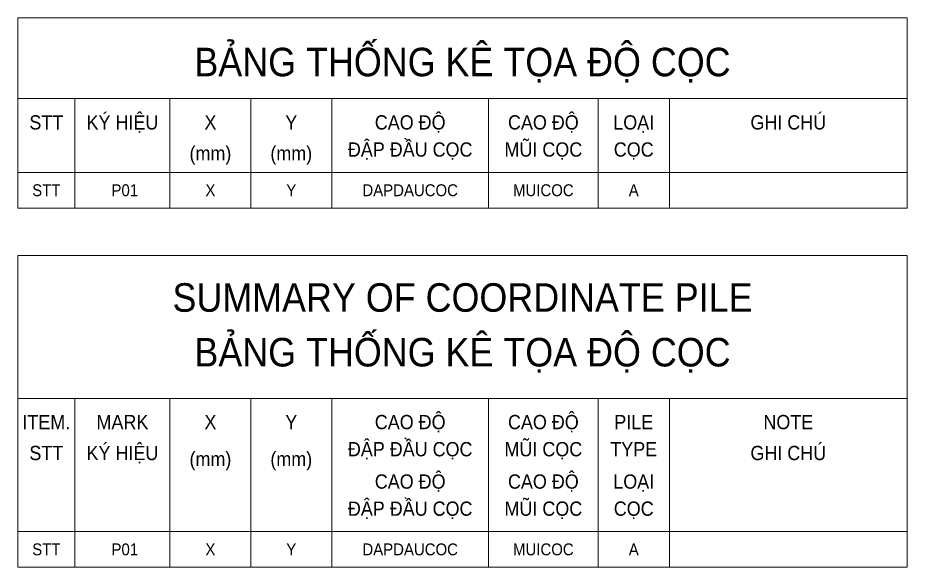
# Model space of a CAD drawing. Header units: millimetres. Extents: x 925681 to 1410834, y 71669 to 296428.
# Drawn here: x 1093229 to 1111929, y 254379 to 265929 of the extents above; entities that cross this region are included whole.
import ezdxf
from ezdxf.enums import TextEntityAlignment as Align

# ---------------------------------------------------------------- set-up
doc = ezdxf.new("R2010")
doc.units = ezdxf.units.MM
doc.header["$LTSCALE"] = 100
for name, color, linetype, lineweight in [('Ap0202_T', 141, 'Continuous', 25), ('Ap0206_K', 7, 'Continuous', 35), ('Ap0314_Kh', 253, 'Continuous', 15)]:
    doc.layers.add(name, color=color, linetype=linetype, lineweight=lineweight)
doc.styles.add('Ap_Vni-helve', font='', dxfattribs={"width": 0.8, "height": 1})
doc.styles.get('Ap_Vni-helve').set_extended_font_data('VNI-Helve')

# ---------------------------------------------------------------- blocks, each defined once
blk = doc.blocks.new('BTK TOA DO COC_VN')
at = {"layer": 'Ap0206_K', "color": 130, "lineweight": 18}
for p, q in [((0, 1550), (18700, 1550)), ((0, 1550), (0, 0)), ((0, 1550), (18700, 1550)), ((1200, 1550), (1200, 0)), ((3200, 1550), (3200, 0)), ((4900, 1550), (4900, 0)), ((6600, 1550), (6600, 0)), ((9900, 1550), (9900, 0)), ((9900, 1550), (9900, 0)), ((12200, 1550), (12200, 0)), ((13700, 1550), (13700, 0))]:
    blk.add_line(p, q, dxfattribs=at)
at = {"layer": 'Ap0206_K', "color": 145, "lineweight": 18}
blk.add_line((0, 0), (18700, 0), dxfattribs=at)
at = {"layer": 'Ap0206_K', "color": 130, "lineweight": 18}
blk.add_lwpolyline([(0, 0), (0, 3250), (18700, 3250), (18700, 0)], dxfattribs=at)
at = {"layer": 'Ap0202_T', "style": 'Ap_Vni-helve', "width": 0.9}
for s, p in [('STT', (600, 901)), ('KYÙ HIEÄU', (2200, 901)), ('X', (4050, 901)), ('Y', (5750, 901)), ('CAO ÑOÄ', (8250, 901)), ('CAO ÑOÄ', (11050, 901)), ('LOAÏI', (12950, 901)), ('GHI CHUÙ', (16200, 901)), ('(mm)', (4050, 251)), ('(mm)', (5750, 251)), ('ÑAÄP ÑAÀU COÏC', (8250, 331)), ('MUÕI COÏC', (11050, 331)), ('COÏC', (12950, 331))]:
    blk.add_text(s, height=300, dxfattribs=at).set_placement(p, align=Align.CENTER)
at = {"layer": 'Ap0314_Kh', "color": 243, "style": 'Ap_Vni-helve', "width": 0.9}
blk.add_text('BAÛNG THOÁNG KEÂ TOÏA ÑOÄ COÏC', height=600, dxfattribs=at).set_placement((9350, 2020), align=Align.CENTER)
blk = doc.blocks.new('BTK TOA DO COC_ENG')
at = {"layer": 'Ap0206_K', "color": 130, "lineweight": 18}
for p, q in [((0, 2800), (18700, 2800)), ((0, 2800), (0, 0)), ((0, 2800), (18700, 2800)), ((1200, 2800), (1200, 0)), ((3200, 2800), (3200, 0)), ((4900, 2800), (4900, 0)), ((6600, 2800), (6600, 0)), ((9900, 2800), (9900, 0)), ((9900, 2800), (9900, 0)), ((12200, 2800), (12200, 0)), ((13700, 2800), (13700, 0))]:
    blk.add_line(p, q, dxfattribs=at)
at = {"layer": 'Ap0206_K', "color": 145, "lineweight": 18}
blk.add_line((0, 0), (18700, 0), dxfattribs=at)
at = {"layer": 'Ap0206_K', "color": 130, "lineweight": 18}
blk.add_lwpolyline([(0, 0), (0, 5800), (18700, 5800), (18700, 0)], dxfattribs=at)
at = {"layer": 'Ap0202_T', "style": 'Ap_Vni-helve', "width": 0.9}
for s, p in [('ITEM.', (600, 2151)), ('MARK', (2200, 2151)), ('X', (4050, 2151)), ('Y', (5750, 2151)), ('PILE', (12950, 2151)), ('NOTE', (16200, 2151)), ('KYÙ HIEÄU', (2200, 1501)), ('TYPE', (12950, 1581)), ('GHI CHUÙ', (16200, 1501)), ('STT', (600, 1501)), ('(mm)', (4050, 1375)), ('(mm)', (5750, 1375)), ('CAO ÑOÄ', (8250, 901)), ('CAO ÑOÄ', (11050, 901)), ('LOAÏI', (12950, 901)), ('ÑAÄP ÑAÀU COÏC', (8250, 331)), ('MUÕI COÏC', (11050, 331)), ('COÏC', (12950, 331))]:
    blk.add_text(s, height=300, dxfattribs=at).set_placement(p, align=Align.CENTER)
at = {"layer": 'Ap0202_T', "color": 1, "style": 'Ap_Vni-helve', "width": 0.9}
for s, p in [('CAO ÑOÄ', (8250, 2151)), ('CAO ÑOÄ', (11050, 2151)), ('ÑAÄP ÑAÀU COÏC', (8250, 1581)), ('MUÕI COÏC', (11050, 1581))]:
    blk.add_text(s, height=300, dxfattribs=at).set_placement(p, align=Align.CENTER)
at = {"layer": 'Ap0314_Kh', "style": 'Ap_Vni-helve', "width": 0.9}
blk.add_text('SUMMARY OF COORDINATE PILE', height=600, dxfattribs=at).set_placement((9350, 4620), align=Align.CENTER)
at = {"layer": 'Ap0314_Kh', "color": 243, "style": 'Ap_Vni-helve', "width": 0.9}
blk.add_text('BAÛNG THOÁNG KEÂ TOÏA ÑOÄ COÏC', height=600, dxfattribs=at).set_placement((9350, 3470), align=Align.CENTER)
blk = doc.blocks.new('TONGHOPCOC')
at = {"layer": 'Ap0206_K', "color": 130, "lineweight": 18}
for p, q in [((0, 0), (0, -750)), ((1200, 0), (1200, -750)), ((3200, 0), (3200, -750)), ((4900, 0), (4900, -750)), ((6600, 0), (6600, -750)), ((9900, 0), (9900, -750)), ((9900, 0), (9900, -750)), ((12200, 0), (12200, -750)), ((13700, 0), (13700, -750)), ((18700, 0), (18700, -750))]:
    blk.add_line(p, q, dxfattribs=at)
at = {"layer": 'Ap0206_K', "color": 145, "lineweight": 18}
for p, q in [((0, 0), (18700, 0)), ((0, -750), (18700, -750))]:
    blk.add_line(p, q, dxfattribs=at)
at = {"layer": 'Ap0202_T', "style": 'Ap_Vni-helve', "width": 0.9}
for tag, p in [('STT', (600, -375)), ('P01', (2250, -375)), ('X', (4050, -375)), ('Y', (5750, -375)), ('DAPDAUCOC', (8250, -375)), ('MUICOC', (11050, -375)), ('A', (12950, -375))]:
    blk.add_attdef(tag, text='', height=250, dxfattribs=at).set_placement(p, align=Align.MIDDLE)

msp = doc.modelspace()

# ---------------------------------------------------------------- block references
at = {"layer": 'Ap0202_T'}
for name, p in [('BTK TOA DO COC_VN', (1093229.2, 262679.3)), ('BTK TOA DO COC_ENG', (1093229.2, 255129.3))]:
    msp.add_blockref(name, p, dxfattribs=at)
for p in [(1093229.2, 262679.3), (1093229.2, 255129.3)]:
    msp.add_blockref('TONGHOPCOC', p, dxfattribs=at).add_auto_attribs({'STT': 'STT', 'P01': 'P01', 'Y': 'Y', 'X': 'X', 'DAPDAUCOC': 'DAPDAUCOC', 'MUICOC': 'MUICOC', 'A': 'A'})

doc.saveas('drawing.dxf')
